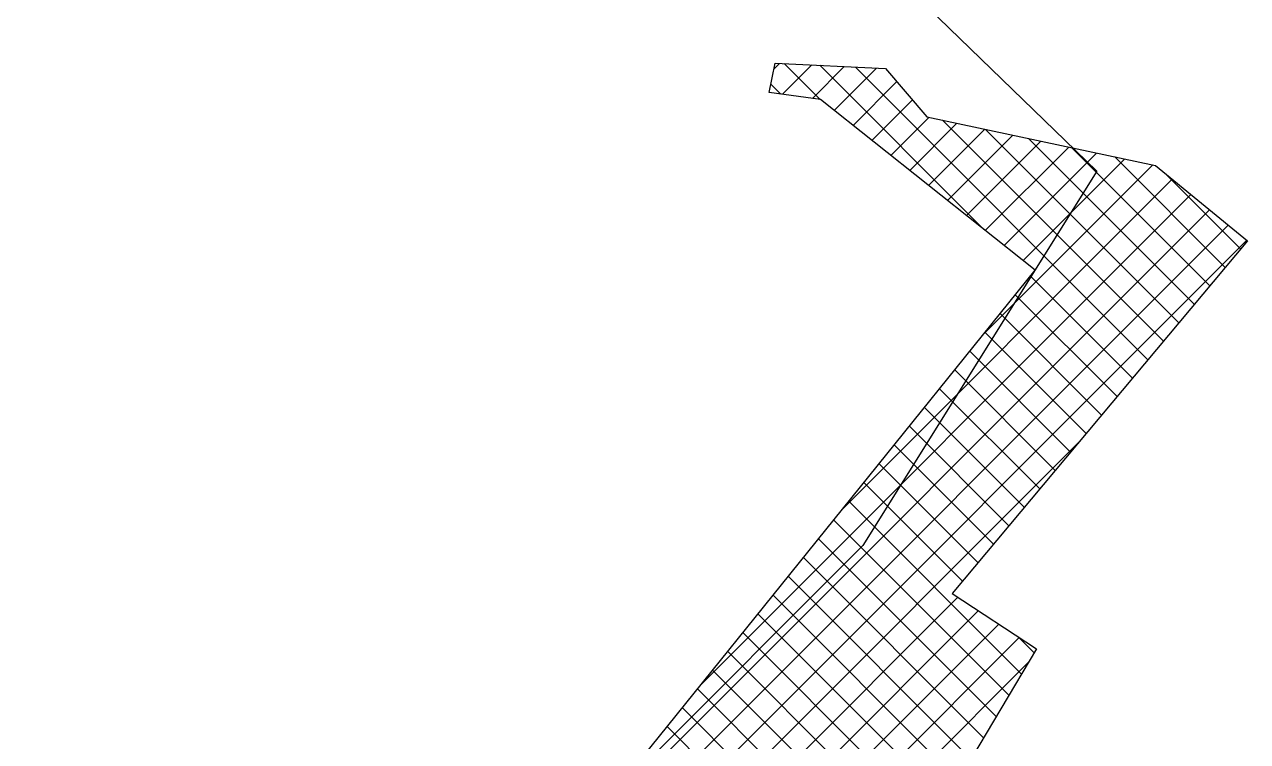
# Model space of a CAD drawing. Header units: metres. Extents: x 267365 to 277461, y 2088854 to 2108025.
# Drawn here: x 270959.7 to 271121.8, y 2092341 to 2092436 of the extents above; entities that cross this region are included whole.
import ezdxf

# ---------------------------------------------------------------- set-up
doc = ezdxf.new("R2010")
doc.units = ezdxf.units.M
doc.layers.add('HARBOUR', color=1, linetype='Continuous')
doc.layers.add('village', color=3, linetype='Continuous')

msp = doc.modelspace()

# ---------------------------------------------------------------- linework, layer by layer
at = {"layer": 'HARBOUR'}
for p, q in [((271058.37, 2092426.97), (271059.16, 2092430.85)), ((271058.37, 2092426.97), (271059.16, 2092430.85)), ((271059.16, 2092430.85), (271073.81, 2092430.14)), ((271059.16, 2092430.85), (271073.81, 2092430.14)), ((271073.81, 2092430.14), (271079.28, 2092423.73)), ((271073.81, 2092430.14), (271079.28, 2092423.73)), ((271065.18, 2092426.02), (271058.37, 2092426.97)), ((271065.18, 2092426.02), (271058.37, 2092426.97)), ((271093.62, 2092403.42), (271065.18, 2092426.02)), ((271093.62, 2092403.42), (271065.18, 2092426.02)), ((271079.28, 2092423.73), (271109.55, 2092417.28)), ((271079.28, 2092423.73), (271109.55, 2092417.28)), ((271109.55, 2092417.28), (271121.75, 2092407.3)), ((271109.55, 2092417.28), (271121.75, 2092407.3)), ((271121.75, 2092407.3), (271082.61, 2092360.62)), ((271121.75, 2092407.3), (271082.61, 2092360.62)), ((271037.18, 2092333.5), (271093.62, 2092403.42)), ((271037.18, 2092333.5), (271093.62, 2092403.42)), ((271082.61, 2092360.62), (271093.79, 2092353.31)), ((271082.61, 2092360.62), (271093.79, 2092353.31)), ((271093.79, 2092353.31), (271084.05, 2092336.93)), ((271093.79, 2092353.31), (271084.05, 2092336.93))]:
    msp.add_line(p, q, dxfattribs=at)
at = {"layer": 'HARBOUR', "linetype": 'Continuous'}
for p, q in [((271059, 2092430.05), (271059.77, 2092430.82)), ((271059, 2092430.05), (271059.77, 2092430.82)), ((271060.16, 2092426.72), (271064.05, 2092430.61)), ((271060.16, 2092426.72), (271064.05, 2092430.61)), ((271065.13, 2092426.03), (271060.37, 2092430.79)), ((271065.13, 2092426.03), (271060.37, 2092430.79)), ((271064.1, 2092426.17), (271068.33, 2092430.41)), ((271064.1, 2092426.17), (271068.33, 2092430.41)), ((271086.83, 2092408.82), (271065.08, 2092430.56)), ((271086.83, 2092408.82), (271065.08, 2092430.56)), ((271067, 2092424.58), (271072.61, 2092430.2)), ((271067, 2092424.58), (271072.61, 2092430.2)), ((271108.56, 2092391.57), (271069.8, 2092430.33)), ((271108.56, 2092391.57), (271069.8, 2092430.33)), ((271059.91, 2092426.76), (271058.59, 2092428.07)), ((271059.91, 2092426.76), (271058.59, 2092428.07)), ((271069.5, 2092422.59), (271075.3, 2092428.4)), ((271069.5, 2092422.59), (271075.3, 2092428.4)), ((271072, 2092420.6), (271077.37, 2092425.97)), ((271072, 2092420.6), (271077.37, 2092425.97)), ((271074.5, 2092418.62), (271079.55, 2092423.67)), ((271074.5, 2092418.62), (271079.55, 2092423.67)), ((271077, 2092416.63), (271083.26, 2092422.88)), ((271077, 2092416.63), (271083.26, 2092422.88)), ((271110.61, 2092394.02), (271081.34, 2092423.29)), ((271110.61, 2092394.02), (271081.34, 2092423.29)), ((271079.5, 2092414.64), (271086.96, 2092422.09)), ((271079.5, 2092414.64), (271086.96, 2092422.09)), ((271082.01, 2092412.65), (271090.66, 2092421.3)), ((271082.01, 2092412.65), (271090.66, 2092421.3)), ((271112.66, 2092396.46), (271087.04, 2092422.07)), ((271112.66, 2092396.46), (271087.04, 2092422.07)), ((271114.71, 2092398.9), (271092.75, 2092420.86)), ((271114.71, 2092398.9), (271092.75, 2092420.86)), ((271084.51, 2092410.66), (271094.36, 2092420.51)), ((271084.51, 2092410.66), (271094.36, 2092420.51)), ((271087.01, 2092408.68), (271098.06, 2092419.73)), ((271087.01, 2092408.68), (271098.06, 2092419.73)), ((271116.75, 2092401.34), (271098.46, 2092419.64)), ((271116.75, 2092401.34), (271098.46, 2092419.64)), ((271089.51, 2092406.69), (271101.76, 2092418.94)), ((271089.51, 2092406.69), (271101.76, 2092418.94)), ((271092.01, 2092404.7), (271105.46, 2092418.15)), ((271092.01, 2092404.7), (271105.46, 2092418.15)), ((271118.8, 2092403.79), (271104.16, 2092418.42)), ((271118.8, 2092403.79), (271104.16, 2092418.42)), ((271086.89, 2092395.09), (271109.16, 2092417.36)), ((271086.89, 2092395.09), (271109.16, 2092417.36)), ((271120.85, 2092406.23), (271110.92, 2092416.16)), ((271120.85, 2092406.23), (271110.92, 2092416.16)), ((271068.09, 2092371.79), (271111.76, 2092415.47)), ((271068.09, 2092371.79), (271111.76, 2092415.47)), ((271049.29, 2092348.5), (271114.23, 2092413.45)), ((271049.29, 2092348.5), (271114.23, 2092413.45)), ((271037.9, 2092332.62), (271116.71, 2092411.43)), ((271037.9, 2092332.62), (271116.71, 2092411.43)), ((271039.9, 2092330.14), (271119.18, 2092409.41)), ((271039.9, 2092330.14), (271119.18, 2092409.41)), ((271041.91, 2092327.66), (271121.65, 2092407.39)), ((271041.91, 2092327.66), (271121.65, 2092407.39)), ((271106.52, 2092389.13), (271093, 2092402.65)), ((271106.52, 2092389.13), (271093, 2092402.65)), ((271104.47, 2092386.69), (271090.99, 2092400.17)), ((271104.47, 2092386.69), (271090.99, 2092400.17)), ((271102.42, 2092384.25), (271088.99, 2092397.68)), ((271102.42, 2092384.25), (271088.99, 2092397.68)), ((271100.37, 2092381.8), (271086.98, 2092395.2)), ((271100.37, 2092381.8), (271086.98, 2092395.2)), ((271098.32, 2092379.36), (271084.98, 2092392.71)), ((271098.32, 2092379.36), (271084.98, 2092392.71)), ((271096.28, 2092376.92), (271082.97, 2092390.23)), ((271096.28, 2092376.92), (271082.97, 2092390.23)), ((271094.23, 2092374.48), (271080.96, 2092387.74)), ((271094.23, 2092374.48), (271080.96, 2092387.74)), ((271092.18, 2092372.04), (271078.96, 2092385.26)), ((271092.18, 2092372.04), (271078.96, 2092385.26)), ((271090.13, 2092369.59), (271076.95, 2092382.77)), ((271090.13, 2092369.59), (271076.95, 2092382.77)), ((271043.92, 2092325.18), (271099.45, 2092380.7)), ((271043.92, 2092325.18), (271099.45, 2092380.7)), ((271088.09, 2092367.15), (271074.95, 2092380.29)), ((271088.09, 2092367.15), (271074.95, 2092380.29)), ((271086.04, 2092364.71), (271072.94, 2092377.8)), ((271086.04, 2092364.71), (271072.94, 2092377.8)), ((271083.99, 2092362.27), (271070.94, 2092375.32)), ((271083.99, 2092362.27), (271070.94, 2092375.32)), ((271091.8, 2092349.96), (271068.93, 2092372.84)), ((271091.8, 2092349.96), (271068.93, 2092372.84)), ((271090.13, 2092347.15), (271066.93, 2092370.35)), ((271090.13, 2092347.15), (271066.93, 2092370.35)), ((271088.46, 2092344.33), (271064.92, 2092367.87)), ((271088.46, 2092344.33), (271064.92, 2092367.87)), ((271086.78, 2092341.51), (271062.91, 2092365.38)), ((271086.78, 2092341.51), (271062.91, 2092365.38)), ((271085.11, 2092338.7), (271060.91, 2092362.9)), ((271085.11, 2092338.7), (271060.91, 2092362.9)), ((271045.93, 2092322.69), (271083.36, 2092360.13)), ((271045.93, 2092322.69), (271083.36, 2092360.13)), ((271099.99, 2092319.32), (271058.9, 2092360.41)), ((271099.99, 2092319.32), (271058.9, 2092360.41)), ((271047.94, 2092320.21), (271086.08, 2092358.35)), ((271047.94, 2092320.21), (271086.08, 2092358.35)), ((271098.42, 2092316.41), (271056.9, 2092357.93)), ((271098.42, 2092316.41), (271056.9, 2092357.93)), ((271049.95, 2092317.73), (271088.79, 2092356.58)), ((271049.95, 2092317.73), (271088.79, 2092356.58)), ((271051.36, 2092314.65), (271091.51, 2092354.8)), ((271051.36, 2092314.65), (271091.51, 2092354.8)), ((271096.84, 2092313.49), (271054.89, 2092355.44)), ((271096.84, 2092313.49), (271054.89, 2092355.44)), ((271093.48, 2092352.78), (271091.36, 2092354.9)), ((271093.48, 2092352.78), (271091.36, 2092354.9)), ((271095.27, 2092310.58), (271052.89, 2092352.96)), ((271095.27, 2092310.58), (271052.89, 2092352.96)), ((271045.71, 2092304.51), (271092.75, 2092351.55)), ((271045.71, 2092304.51), (271092.75, 2092351.55)), ((271093.69, 2092307.67), (271050.88, 2092350.48)), ((271093.69, 2092307.67), (271050.88, 2092350.48)), ((271092.11, 2092304.75), (271048.87, 2092347.99)), ((271092.11, 2092304.75), (271048.87, 2092347.99)), ((271090.54, 2092301.84), (271046.87, 2092345.51)), ((271090.54, 2092301.84), (271046.87, 2092345.51)), ((271088.96, 2092298.93), (271044.86, 2092343.02)), ((271088.96, 2092298.93), (271044.86, 2092343.02))]:
    msp.add_line(p, q, dxfattribs=at)
at = {"layer": 'village', "color": 3}
for p, q in [((270954.91, 2092558.83), (271101.79, 2092416.55)), ((271101.79, 2092416.55), (271070.8, 2092367)), ((271070.8, 2092367), (270932.9, 2092229.1))]:
    msp.add_line(p, q, dxfattribs=at)

doc.saveas('drawing.dxf')
